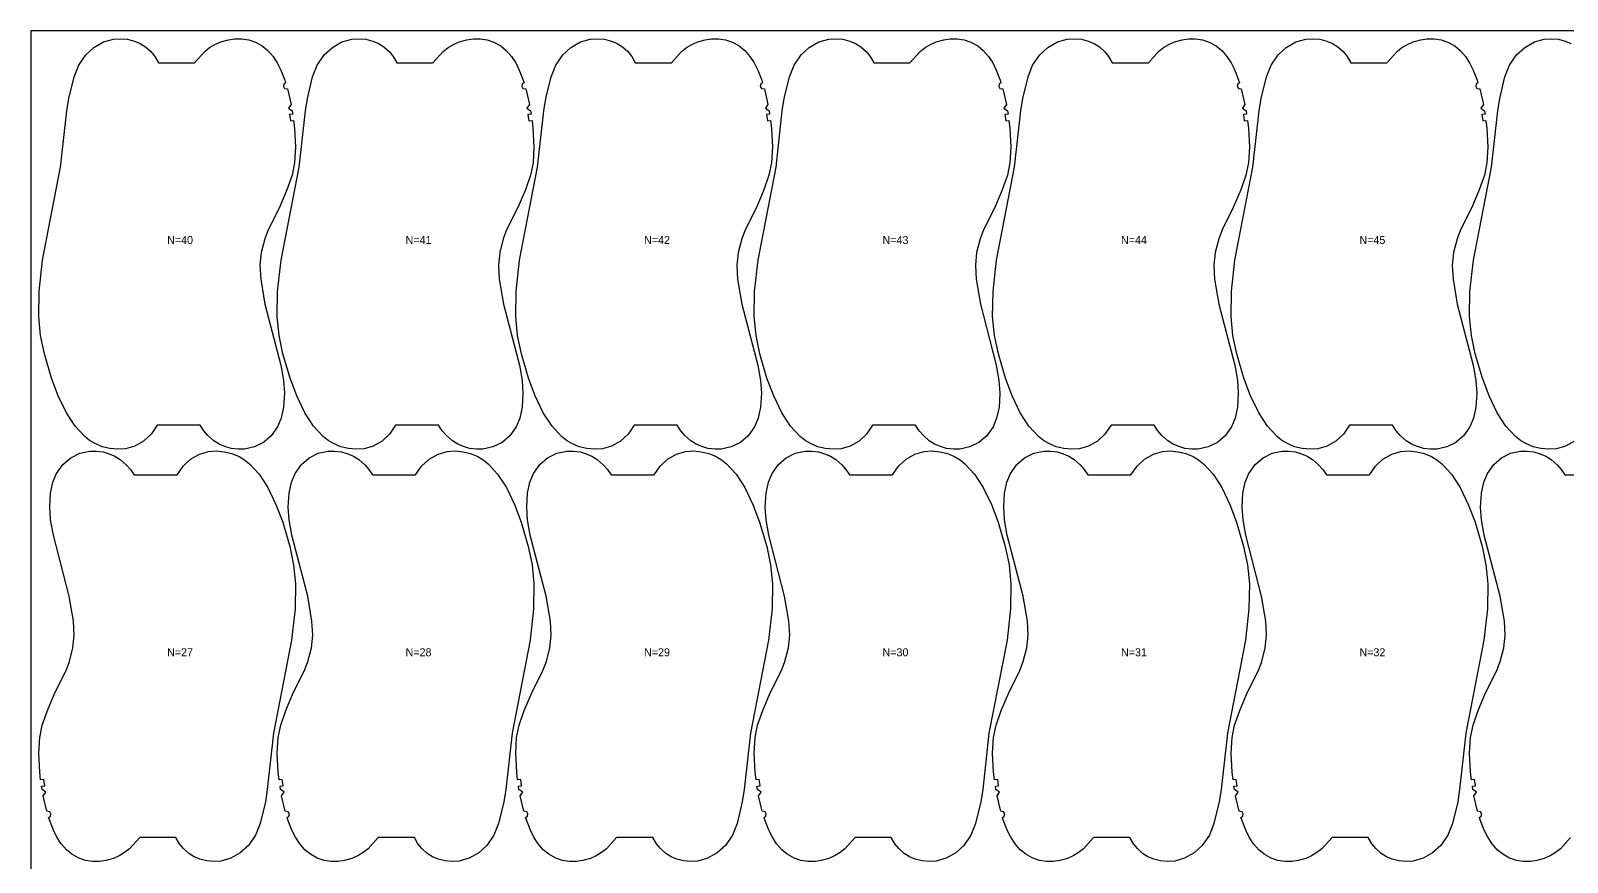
# Model space of a CAD drawing. Header units: inches. Extents: x 0 to 1970, y 0 to 1070.
# Drawn here: x 0 to 960, y 550 to 1070 of the extents above; entities that cross this region are included whole.
import ezdxf

# ---------------------------------------------------------------- set-up
doc = ezdxf.new("R2010")
doc.units = ezdxf.units.IN

msp = doc.modelspace()

# ---------------------------------------------------------------- linework, layer by layer
at = {"layer": '1'}
for points in [[(0, 0), (1970, 0), (1970, 1070), (0, 1070), (0, 0)], [(159.1937, 1037.4233), (158.075, 1036.5632), (157.8026, 1035.1785), (158.5121, 1033.9587), (160.3239, 1033.5863), (162.6071, 1023.8532), (161.006, 1021.5343), (163.3132, 1019.9162), (163.6245, 1017.9406), (161.6469, 1017.6418), (162.196, 1013.7209), (164.1793, 1013.9793), (164.7582, 1009.1171), (165.3841, 997.3171), (164.7937, 987.4882), (163.2087, 979.7757), (159.9876, 970.4661), (155.333, 959.6007), (148.3236, 945.4828), (146.2084, 939.9649), (143.9923, 931.3856), (143.1698, 923.5542), (143.65, 914.7079), (146.3225, 899.1772), (156.2584, 861.043), (157.9345, 851.3369), (158.4655, 843.4773), (157.9503, 834.6298), (156.4812, 827.9018), (154.2079, 822.4555), (150.2673, 816.8149), (145.4286, 812.6449), (139.7046, 809.8136), (133.459, 808.4709), (129.5216, 808.3917), (125.1272, 808.9618), (121.3422, 810.0451), (117.7547, 811.6627), (114.424, 813.7661), (110.6935, 816.9767), (108.1034, 819.9436), (105.8147, 823.3559), (78.9625, 823.3559), (75.18, 817.831), (70.5151, 813.475), (64.9344, 810.357), (59.2638, 808.7361), (54.3591, 808.3559), (49.4577, 808.7987), (44.6838, 810.0004), (40.1453, 811.9132), (36.7791, 813.9486), (33.6985, 816.3979), (27.6918, 822.909), (22.2638, 831.1181), (17.2128, 841.8073), (13.0174, 852.8529), (8.5979, 867.9811), (6.1816, 879.5518), (5, 891.3073), (5.2669, 907.064), (7.4126, 926.6455), (18.6925, 984.6675), (22.6029, 1019.9204), (23.8369, 1027.7037), (27.1253, 1041.0961), (29.995, 1048.4223), (34.4005, 1054.9364), (39.4725, 1059.5897), (45.4724, 1062.9556), (51.6298, 1064.6607), (56.0479, 1065), (60.4609, 1064.6334), (64.7531, 1063.5422), (68.3625, 1061.9714), (71.6838, 1059.8579), (74.9821, 1056.9031), (77.4588, 1053.8423), (79.7164, 1050), (102.3061, 1050), (108.65, 1056.9579), (111.7306, 1059.4073), (115.0968, 1061.4427), (118.7046, 1063.0291), (123.441, 1064.3757), (127.3414, 1064.9177), (131.7721, 1064.9172), (136.1433, 1064.2213), (140.34, 1062.8075), (144.6593, 1060.4464), (148.1128, 1057.6753), (151.3498, 1053.9781), (154.0121, 1049.83), (156.2174, 1045.4274), (158.6886, 1038.9879), (159.1937, 1037.4233)], [(308.1467, 1037.4233), (307.028, 1036.5632), (306.7556, 1035.1785), (307.4651, 1033.9587), (309.2769, 1033.5863), (311.5601, 1023.8532), (309.959, 1021.5343), (312.2662, 1019.9162), (312.5775, 1017.9406), (310.5999, 1017.6418), (311.149, 1013.7209), (313.1323, 1013.9793), (313.7112, 1009.1171), (314.3371, 997.3171), (313.7467, 987.4882), (312.1617, 979.7757), (308.9406, 970.4661), (304.286, 959.6007), (297.2766, 945.4828), (295.1614, 939.9649), (292.9453, 931.3856), (292.1228, 923.5542), (292.603, 914.7079), (295.2755, 899.1772), (305.2114, 861.043), (306.8875, 851.3369), (307.4185, 843.4773), (306.9033, 834.6298), (305.4342, 827.9018), (303.1609, 822.4555), (299.2203, 816.8149), (294.3816, 812.6449), (288.6576, 809.8136), (282.412, 808.4709), (278.4746, 808.3917), (274.0802, 808.9618), (270.2952, 810.0451), (266.7077, 811.6627), (263.377, 813.7661), (259.6465, 816.9767), (257.0564, 819.9436), (254.7677, 823.3559), (227.9155, 823.3559), (224.133, 817.831), (219.4681, 813.475), (213.8874, 810.357), (208.2168, 808.7361), (203.3121, 808.3559), (198.4107, 808.7987), (193.6368, 810.0004), (189.0983, 811.9132), (185.7321, 813.9486), (182.6515, 816.3979), (176.6448, 822.909), (171.2168, 831.1181), (166.1658, 841.8073), (161.9704, 852.8529), (157.5509, 867.9811), (155.1346, 879.5518), (153.953, 891.3073), (154.2199, 907.064), (156.3656, 926.6455), (167.6455, 984.6675), (171.5559, 1019.9204), (172.7899, 1027.7037), (176.0783, 1041.0961), (178.948, 1048.4223), (183.3535, 1054.9364), (188.4255, 1059.5897), (194.4254, 1062.9556), (200.5828, 1064.6607), (205.0009, 1065), (209.4139, 1064.6334), (213.7061, 1063.5422), (217.3155, 1061.9714), (220.6368, 1059.8579), (223.9351, 1056.9031), (226.4118, 1053.8423), (228.6694, 1050), (251.2591, 1050), (257.603, 1056.9579), (260.6836, 1059.4073), (264.0498, 1061.4427), (267.6576, 1063.0291), (272.394, 1064.3757), (276.2944, 1064.9177), (280.7251, 1064.9172), (285.0963, 1064.2213), (289.293, 1062.8075), (293.6123, 1060.4464), (297.0658, 1057.6753), (300.3028, 1053.9781), (302.9651, 1049.83), (305.1704, 1045.4274), (307.6416, 1038.9879), (308.1467, 1037.4233)], [(457.0997, 1037.4233), (455.981, 1036.5632), (455.7086, 1035.1785), (456.4181, 1033.9587), (458.2299, 1033.5863), (460.5131, 1023.8532), (458.912, 1021.5343), (461.2192, 1019.9162), (461.5305, 1017.9406), (459.5529, 1017.6418), (460.102, 1013.7209), (462.0853, 1013.9793), (462.6642, 1009.1171), (463.2901, 997.3171), (462.6997, 987.4882), (461.1147, 979.7757), (457.8936, 970.4661), (453.239, 959.6007), (446.2296, 945.4828), (444.1144, 939.9649), (441.8983, 931.3856), (441.0758, 923.5542), (441.556, 914.7079), (444.2285, 899.1772), (454.1644, 861.043), (455.8405, 851.3369), (456.3715, 843.4773), (455.8563, 834.6298), (454.3872, 827.9018), (452.1139, 822.4555), (448.1733, 816.8149), (443.3346, 812.6449), (437.6106, 809.8136), (431.365, 808.4709), (427.4276, 808.3917), (423.0332, 808.9618), (419.2482, 810.0451), (415.6607, 811.6627), (412.33, 813.7661), (408.5995, 816.9767), (406.0094, 819.9436), (403.7207, 823.3559), (376.8685, 823.3559), (373.086, 817.831), (368.4211, 813.475), (362.8404, 810.357), (357.1698, 808.7361), (352.2651, 808.3559), (347.3637, 808.7987), (342.5898, 810.0004), (338.0513, 811.9132), (334.6851, 813.9486), (331.6045, 816.3979), (325.5978, 822.909), (320.1698, 831.1181), (315.1188, 841.8073), (310.9234, 852.8529), (306.5039, 867.9811), (304.0876, 879.5518), (302.906, 891.3073), (303.1729, 907.064), (305.3186, 926.6455), (316.5985, 984.6675), (320.5089, 1019.9204), (321.7429, 1027.7037), (325.0313, 1041.0961), (327.901, 1048.4223), (332.3065, 1054.9364), (337.3785, 1059.5897), (343.3784, 1062.9556), (349.5358, 1064.6607), (353.9539, 1065), (358.3669, 1064.6334), (362.6591, 1063.5422), (366.2685, 1061.9714), (369.5898, 1059.8579), (372.8881, 1056.9031), (375.3648, 1053.8423), (377.6224, 1050), (400.2121, 1050), (406.556, 1056.9579), (409.6366, 1059.4073), (413.0028, 1061.4427), (416.6106, 1063.0291), (421.347, 1064.3757), (425.2474, 1064.9177), (429.6781, 1064.9172), (434.0493, 1064.2213), (438.246, 1062.8075), (442.5653, 1060.4464), (446.0188, 1057.6753), (449.2558, 1053.9781), (451.9181, 1049.83), (454.1234, 1045.4274), (456.5946, 1038.9879), (457.0997, 1037.4233)], [(606.0527, 1037.4233), (604.934, 1036.5632), (604.6616, 1035.1785), (605.3711, 1033.9587), (607.1829, 1033.5863), (609.4661, 1023.8532), (607.865, 1021.5343), (610.1722, 1019.9162), (610.4835, 1017.9406), (608.5059, 1017.6418), (609.055, 1013.7209), (611.0383, 1013.9793), (611.6172, 1009.1171), (612.2431, 997.3171), (611.6527, 987.4882), (610.0677, 979.7757), (606.8466, 970.4661), (602.192, 959.6007), (595.1826, 945.4828), (593.0674, 939.9649), (590.8513, 931.3856), (590.0288, 923.5542), (590.509, 914.7079), (593.1815, 899.1772), (603.1174, 861.043), (604.7935, 851.3369), (605.3245, 843.4773), (604.8093, 834.6298), (603.3402, 827.9018), (601.0669, 822.4555), (597.1263, 816.8149), (592.2876, 812.6449), (586.5636, 809.8136), (580.318, 808.4709), (576.3806, 808.3917), (571.9862, 808.9618), (568.2012, 810.0451), (564.6137, 811.6627), (561.283, 813.7661), (557.5525, 816.9767), (554.9624, 819.9436), (552.6737, 823.3559), (525.8215, 823.3559), (522.039, 817.831), (517.3741, 813.475), (511.7934, 810.357), (506.1228, 808.7361), (501.2181, 808.3559), (496.3167, 808.7987), (491.5428, 810.0004), (487.0043, 811.9132), (483.6381, 813.9486), (480.5575, 816.3979), (474.5508, 822.909), (469.1228, 831.1181), (464.0718, 841.8073), (459.8764, 852.8529), (455.4569, 867.9811), (453.0406, 879.5518), (451.859, 891.3073), (452.1259, 907.064), (454.2716, 926.6455), (465.5515, 984.6675), (469.4619, 1019.9204), (470.6959, 1027.7037), (473.9843, 1041.0961), (476.854, 1048.4223), (481.2595, 1054.9364), (486.3315, 1059.5897), (492.3314, 1062.9556), (498.4888, 1064.6607), (502.9069, 1065), (507.3199, 1064.6334), (511.6121, 1063.5422), (515.2215, 1061.9714), (518.5428, 1059.8579), (521.8411, 1056.9031), (524.3178, 1053.8423), (526.5754, 1050), (549.1651, 1050), (555.509, 1056.9579), (558.5896, 1059.4073), (561.9558, 1061.4427), (565.5636, 1063.0291), (570.3, 1064.3757), (574.2004, 1064.9177), (578.6311, 1064.9172), (583.0023, 1064.2213), (587.199, 1062.8075), (591.5183, 1060.4464), (594.9718, 1057.6753), (598.2088, 1053.9781), (600.8711, 1049.83), (603.0764, 1045.4274), (605.5476, 1038.9879), (606.0527, 1037.4233)], [(755.0057, 1037.4233), (753.887, 1036.5632), (753.6146, 1035.1785), (754.3241, 1033.9587), (756.1359, 1033.5863), (758.4191, 1023.8532), (756.818, 1021.5343), (759.1252, 1019.9162), (759.4365, 1017.9406), (757.4589, 1017.6418), (758.008, 1013.7209), (759.9913, 1013.9793), (760.5702, 1009.1171), (761.1961, 997.3171), (760.6057, 987.4882), (759.0207, 979.7757), (755.7996, 970.4661), (751.145, 959.6007), (744.1356, 945.4828), (742.0204, 939.9649), (739.8043, 931.3856), (738.9818, 923.5542), (739.462, 914.7079), (742.1345, 899.1772), (752.0704, 861.043), (753.7465, 851.3369), (754.2775, 843.4773), (753.7623, 834.6298), (752.2932, 827.9018), (750.0199, 822.4555), (746.0793, 816.8149), (741.2406, 812.6449), (735.5166, 809.8136), (729.271, 808.4709), (725.3336, 808.3917), (720.9392, 808.9618), (717.1542, 810.0451), (713.5667, 811.6627), (710.236, 813.7661), (706.5055, 816.9767), (703.9154, 819.9436), (701.6267, 823.3559), (674.7745, 823.3559), (670.992, 817.831), (666.3271, 813.475), (660.7464, 810.357), (655.0758, 808.7361), (650.1711, 808.3559), (645.2697, 808.7987), (640.4958, 810.0004), (635.9573, 811.9132), (632.5911, 813.9486), (629.5105, 816.3979), (623.5038, 822.909), (618.0758, 831.1181), (613.0248, 841.8073), (608.8294, 852.8529), (604.4099, 867.9811), (601.9936, 879.5518), (600.812, 891.3073), (601.0789, 907.064), (603.2246, 926.6455), (614.5045, 984.6675), (618.4149, 1019.9204), (619.6489, 1027.7037), (622.9373, 1041.0961), (625.807, 1048.4223), (630.2125, 1054.9364), (635.2845, 1059.5897), (641.2844, 1062.9556), (647.4418, 1064.6607), (651.8599, 1065), (656.2729, 1064.6334), (660.5651, 1063.5422), (664.1745, 1061.9714), (667.4958, 1059.8579), (670.7941, 1056.9031), (673.2708, 1053.8423), (675.5284, 1050), (698.1181, 1050), (704.462, 1056.9579), (707.5426, 1059.4073), (710.9088, 1061.4427), (714.5166, 1063.0291), (719.253, 1064.3757), (723.1534, 1064.9177), (727.5841, 1064.9172), (731.9553, 1064.2213), (736.152, 1062.8075), (740.4713, 1060.4464), (743.9248, 1057.6753), (747.1618, 1053.9781), (749.8241, 1049.83), (752.0294, 1045.4274), (754.5006, 1038.9879), (755.0057, 1037.4233)], [(903.9587, 1037.4233), (902.84, 1036.5632), (902.5676, 1035.1785), (903.2771, 1033.9587), (905.0889, 1033.5863), (907.3721, 1023.8532), (905.771, 1021.5343), (908.0782, 1019.9162), (908.3895, 1017.9406), (906.4119, 1017.6418), (906.961, 1013.7209), (908.9443, 1013.9793), (909.5232, 1009.1171), (910.1491, 997.3171), (909.5587, 987.4882), (907.9737, 979.7757), (904.7526, 970.4661), (900.098, 959.6007), (893.0886, 945.4828), (890.9734, 939.9649), (888.7573, 931.3856), (887.9348, 923.5542), (888.415, 914.7079), (891.0875, 899.1772), (901.0234, 861.043), (902.6995, 851.3369), (903.2305, 843.4773), (902.7153, 834.6298), (901.2462, 827.9018), (898.9729, 822.4555), (895.0323, 816.8149), (890.1936, 812.6449), (884.4696, 809.8136), (878.224, 808.4709), (874.2866, 808.3917), (869.8922, 808.9618), (866.1072, 810.0451), (862.5197, 811.6627), (859.189, 813.7661), (855.4585, 816.9767), (852.8684, 819.9436), (850.5797, 823.3559), (823.7275, 823.3559), (819.945, 817.831), (815.2801, 813.475), (809.6994, 810.357), (804.0288, 808.7361), (799.1241, 808.3559), (794.2227, 808.7987), (789.4488, 810.0004), (784.9103, 811.9132), (781.5441, 813.9486), (778.4635, 816.3979), (772.4568, 822.909), (767.0288, 831.1181), (761.9778, 841.8073), (757.7824, 852.8529), (753.3629, 867.9811), (750.9466, 879.5518), (749.765, 891.3073), (750.0319, 907.064), (752.1776, 926.6455), (763.4575, 984.6675), (767.3679, 1019.9204), (768.6019, 1027.7037), (771.8903, 1041.0961), (774.76, 1048.4223), (779.1655, 1054.9364), (784.2375, 1059.5897), (790.2374, 1062.9556), (796.3948, 1064.6607), (800.8129, 1065), (805.2259, 1064.6334), (809.5181, 1063.5422), (813.1275, 1061.9714), (816.4488, 1059.8579), (819.7471, 1056.9031), (822.2238, 1053.8423), (824.4814, 1050), (847.0711, 1050), (853.415, 1056.9579), (856.4956, 1059.4073), (859.8618, 1061.4427), (863.4696, 1063.0291), (868.206, 1064.3757), (872.1064, 1064.9177), (876.5371, 1064.9172), (880.9083, 1064.2213), (885.105, 1062.8075), (889.4243, 1060.4464), (892.8778, 1057.6753), (896.1148, 1053.9781), (898.7771, 1049.83), (900.9824, 1045.4274), (903.4536, 1038.9879), (903.9587, 1037.4233)], [(11.1904, 578.2646), (12.3091, 579.1247), (12.5815, 580.5094), (11.872, 581.7292), (10.0602, 582.1016), (7.777, 591.8347), (9.3781, 594.1536), (7.0709, 595.7717), (6.7596, 597.7473), (8.7372, 598.0461), (8.1881, 601.967), (6.2048, 601.7086), (5.6259, 606.5708), (5, 618.3708), (5.5904, 628.1997), (7.1754, 635.9122), (10.3965, 645.2218), (15.0511, 656.0872), (22.0605, 670.2051), (24.1757, 675.723), (26.3918, 684.3023), (27.2143, 692.1337), (26.7341, 700.98), (24.0616, 716.5107), (14.1257, 754.6449), (12.4496, 764.351), (11.9186, 772.2106), (12.4338, 781.0581), (13.9029, 787.7861), (16.1762, 793.2324), (20.1168, 798.873), (24.9555, 803.043), (30.6795, 805.8743), (36.9251, 807.217), (40.8625, 807.2962), (45.2569, 806.7261), (49.0419, 805.6428), (52.6294, 804.0252), (55.9601, 801.9218), (59.6906, 798.7112), (62.2807, 795.7443), (64.5694, 792.332), (91.4216, 792.332), (95.2041, 797.8569), (99.869, 802.2129), (105.4497, 805.3309), (111.1203, 806.9518), (116.025, 807.332), (120.9264, 806.8892), (125.7003, 805.6875), (130.2388, 803.7747), (133.605, 801.7393), (136.6856, 799.29), (142.6923, 792.7789), (148.1203, 784.5698), (153.1713, 773.8806), (157.3667, 762.835), (161.7862, 747.7068), (164.2025, 736.1361), (165.3841, 724.3806), (165.1172, 708.6239), (162.9715, 689.0424), (151.6916, 631.0204), (147.7812, 595.7675), (146.5472, 587.9842), (143.2588, 574.5918), (140.3891, 567.2656), (135.9836, 560.7515), (130.9116, 556.0982), (124.9117, 552.7323), (118.7543, 551.0272), (114.3362, 550.6879), (109.9232, 551.0545), (105.631, 552.1457), (102.0216, 553.7165), (98.7003, 555.83), (95.402, 558.7848), (92.9253, 561.8456), (90.6677, 565.6879), (68.078, 565.6879), (61.7341, 558.73), (58.6535, 556.2806), (55.2873, 554.2452), (51.6795, 552.6588), (46.9431, 551.3122), (43.0427, 550.7702), (38.612, 550.7707), (34.2408, 551.4666), (30.0441, 552.8804), (25.7248, 555.2415), (22.2713, 558.0126), (19.0343, 561.7098), (16.372, 565.8579), (14.1667, 570.2605), (11.6955, 576.7), (11.1904, 578.2646)], [(160.1434, 578.2646), (161.2621, 579.1247), (161.5345, 580.5094), (160.825, 581.7292), (159.0132, 582.1016), (156.73, 591.8347), (158.3311, 594.1536), (156.0239, 595.7717), (155.7126, 597.7473), (157.6902, 598.0461), (157.1411, 601.967), (155.1578, 601.7086), (154.5789, 606.5708), (153.953, 618.3708), (154.5434, 628.1997), (156.1284, 635.9122), (159.3495, 645.2218), (164.0041, 656.0872), (171.0135, 670.2051), (173.1287, 675.723), (175.3448, 684.3023), (176.1673, 692.1337), (175.6871, 700.98), (173.0146, 716.5107), (163.0787, 754.6449), (161.4026, 764.351), (160.8716, 772.2106), (161.3868, 781.0581), (162.8559, 787.7861), (165.1292, 793.2324), (169.0698, 798.873), (173.9085, 803.043), (179.6325, 805.8743), (185.8781, 807.217), (189.8155, 807.2962), (194.2099, 806.7261), (197.9949, 805.6428), (201.5824, 804.0252), (204.9131, 801.9218), (208.6436, 798.7112), (211.2337, 795.7443), (213.5224, 792.332), (240.3746, 792.332), (244.1571, 797.8569), (248.822, 802.2129), (254.4027, 805.3309), (260.0733, 806.9518), (264.978, 807.332), (269.8794, 806.8892), (274.6533, 805.6875), (279.1918, 803.7747), (282.558, 801.7393), (285.6386, 799.29), (291.6453, 792.7789), (297.0733, 784.5698), (302.1243, 773.8806), (306.3197, 762.835), (310.7392, 747.7068), (313.1555, 736.1361), (314.3371, 724.3806), (314.0702, 708.6239), (311.9245, 689.0424), (300.6446, 631.0204), (296.7342, 595.7675), (295.5002, 587.9842), (292.2118, 574.5918), (289.3421, 567.2656), (284.9366, 560.7515), (279.8646, 556.0982), (273.8647, 552.7323), (267.7073, 551.0272), (263.2892, 550.6879), (258.8762, 551.0545), (254.584, 552.1457), (250.9746, 553.7165), (247.6533, 555.83), (244.355, 558.7848), (241.8783, 561.8456), (239.6207, 565.6879), (217.031, 565.6879), (210.6871, 558.73), (207.6065, 556.2806), (204.2403, 554.2452), (200.6325, 552.6588), (195.8961, 551.3122), (191.9957, 550.7702), (187.565, 550.7707), (183.1938, 551.4666), (178.9971, 552.8804), (174.6778, 555.2415), (171.2243, 558.0126), (167.9873, 561.7098), (165.325, 565.8579), (163.1197, 570.2605), (160.6485, 576.7), (160.1434, 578.2646)], [(309.0964, 578.2646), (310.2151, 579.1247), (310.4875, 580.5094), (309.778, 581.7292), (307.9662, 582.1016), (305.683, 591.8347), (307.2841, 594.1536), (304.9769, 595.7717), (304.6656, 597.7473), (306.6432, 598.0461), (306.0941, 601.967), (304.1108, 601.7086), (303.5319, 606.5708), (302.906, 618.3708), (303.4964, 628.1997), (305.0814, 635.9122), (308.3025, 645.2218), (312.9571, 656.0872), (319.9665, 670.2051), (322.0817, 675.723), (324.2978, 684.3023), (325.1203, 692.1337), (324.6401, 700.98), (321.9676, 716.5107), (312.0317, 754.6449), (310.3556, 764.351), (309.8246, 772.2106), (310.3398, 781.0581), (311.8089, 787.7861), (314.0822, 793.2324), (318.0228, 798.873), (322.8615, 803.043), (328.5855, 805.8743), (334.8311, 807.217), (338.7685, 807.2962), (343.1629, 806.7261), (346.9479, 805.6428), (350.5354, 804.0252), (353.8661, 801.9218), (357.5966, 798.7112), (360.1867, 795.7443), (362.4754, 792.332), (389.3276, 792.332), (393.1101, 797.8569), (397.775, 802.2129), (403.3557, 805.3309), (409.0263, 806.9518), (413.931, 807.332), (418.8324, 806.8892), (423.6063, 805.6875), (428.1448, 803.7747), (431.511, 801.7393), (434.5916, 799.29), (440.5983, 792.7789), (446.0263, 784.5698), (451.0773, 773.8806), (455.2727, 762.835), (459.6922, 747.7068), (462.1085, 736.1361), (463.2901, 724.3806), (463.0232, 708.6239), (460.8775, 689.0424), (449.5976, 631.0204), (445.6872, 595.7675), (444.4532, 587.9842), (441.1648, 574.5918), (438.2951, 567.2656), (433.8896, 560.7515), (428.8176, 556.0982), (422.8177, 552.7323), (416.6603, 551.0272), (412.2422, 550.6879), (407.8292, 551.0545), (403.537, 552.1457), (399.9276, 553.7165), (396.6063, 555.83), (393.308, 558.7848), (390.8313, 561.8456), (388.5737, 565.6879), (365.984, 565.6879), (359.6401, 558.73), (356.5595, 556.2806), (353.1933, 554.2452), (349.5855, 552.6588), (344.8491, 551.3122), (340.9487, 550.7702), (336.518, 550.7707), (332.1468, 551.4666), (327.9501, 552.8804), (323.6308, 555.2415), (320.1773, 558.0126), (316.9403, 561.7098), (314.278, 565.8579), (312.0727, 570.2605), (309.6015, 576.7), (309.0964, 578.2646)], [(458.0494, 578.2646), (459.1681, 579.1247), (459.4405, 580.5094), (458.731, 581.7292), (456.9192, 582.1016), (454.636, 591.8347), (456.2371, 594.1536), (453.9299, 595.7717), (453.6186, 597.7473), (455.5962, 598.0461), (455.0471, 601.967), (453.0638, 601.7086), (452.4849, 606.5708), (451.859, 618.3708), (452.4494, 628.1997), (454.0344, 635.9122), (457.2555, 645.2218), (461.9101, 656.0872), (468.9195, 670.2051), (471.0347, 675.723), (473.2508, 684.3023), (474.0733, 692.1337), (473.5931, 700.98), (470.9206, 716.5107), (460.9847, 754.6449), (459.3086, 764.351), (458.7776, 772.2106), (459.2928, 781.0581), (460.7619, 787.7861), (463.0352, 793.2324), (466.9758, 798.873), (471.8145, 803.043), (477.5385, 805.8743), (483.7841, 807.217), (487.7215, 807.2962), (492.1159, 806.7261), (495.9009, 805.6428), (499.4884, 804.0252), (502.8191, 801.9218), (506.5496, 798.7112), (509.1397, 795.7443), (511.4284, 792.332), (538.2806, 792.332), (542.0631, 797.8569), (546.728, 802.2129), (552.3087, 805.3309), (557.9793, 806.9518), (562.884, 807.332), (567.7854, 806.8892), (572.5593, 805.6875), (577.0978, 803.7747), (580.464, 801.7393), (583.5446, 799.29), (589.5513, 792.7789), (594.9793, 784.5698), (600.0303, 773.8806), (604.2257, 762.835), (608.6452, 747.7068), (611.0615, 736.1361), (612.2431, 724.3806), (611.9762, 708.6239), (609.8305, 689.0424), (598.5506, 631.0204), (594.6402, 595.7675), (593.4062, 587.9842), (590.1178, 574.5918), (587.2481, 567.2656), (582.8426, 560.7515), (577.7706, 556.0982), (571.7707, 552.7323), (565.6133, 551.0272), (561.1952, 550.6879), (556.7822, 551.0545), (552.49, 552.1457), (548.8806, 553.7165), (545.5593, 555.83), (542.261, 558.7848), (539.7843, 561.8456), (537.5267, 565.6879), (514.937, 565.6879), (508.5931, 558.73), (505.5125, 556.2806), (502.1463, 554.2452), (498.5385, 552.6588), (493.8021, 551.3122), (489.9017, 550.7702), (485.471, 550.7707), (481.0998, 551.4666), (476.9031, 552.8804), (472.5838, 555.2415), (469.1303, 558.0126), (465.8933, 561.7098), (463.231, 565.8579), (461.0257, 570.2605), (458.5545, 576.7), (458.0494, 578.2646)], [(607.0024, 578.2646), (608.1211, 579.1247), (608.3935, 580.5094), (607.684, 581.7292), (605.8722, 582.1016), (603.589, 591.8347), (605.1901, 594.1536), (602.8829, 595.7717), (602.5716, 597.7473), (604.5492, 598.0461), (604.0001, 601.967), (602.0168, 601.7086), (601.4379, 606.5708), (600.812, 618.3708), (601.4024, 628.1997), (602.9874, 635.9122), (606.2085, 645.2218), (610.8631, 656.0872), (617.8725, 670.2051), (619.9877, 675.723), (622.2038, 684.3023), (623.0263, 692.1337), (622.5461, 700.98), (619.8736, 716.5107), (609.9377, 754.6449), (608.2616, 764.351), (607.7306, 772.2106), (608.2458, 781.0581), (609.7149, 787.7861), (611.9882, 793.2324), (615.9288, 798.873), (620.7675, 803.043), (626.4915, 805.8743), (632.7371, 807.217), (636.6745, 807.2962), (641.0689, 806.7261), (644.8539, 805.6428), (648.4414, 804.0252), (651.7721, 801.9218), (655.5026, 798.7112), (658.0927, 795.7443), (660.3814, 792.332), (687.2336, 792.332), (691.0161, 797.8569), (695.681, 802.2129), (701.2617, 805.3309), (706.9323, 806.9518), (711.837, 807.332), (716.7384, 806.8892), (721.5123, 805.6875), (726.0508, 803.7747), (729.417, 801.7393), (732.4976, 799.29), (738.5043, 792.7789), (743.9323, 784.5698), (748.9833, 773.8806), (753.1787, 762.835), (757.5982, 747.7068), (760.0145, 736.1361), (761.1961, 724.3806), (760.9292, 708.6239), (758.7835, 689.0424), (747.5036, 631.0204), (743.5932, 595.7675), (742.3592, 587.9842), (739.0708, 574.5918), (736.2011, 567.2656), (731.7956, 560.7515), (726.7236, 556.0982), (720.7237, 552.7323), (714.5663, 551.0272), (710.1482, 550.6879), (705.7352, 551.0545), (701.443, 552.1457), (697.8336, 553.7165), (694.5123, 555.83), (691.214, 558.7848), (688.7373, 561.8456), (686.4797, 565.6879), (663.89, 565.6879), (657.5461, 558.73), (654.4655, 556.2806), (651.0993, 554.2452), (647.4915, 552.6588), (642.7551, 551.3122), (638.8547, 550.7702), (634.424, 550.7707), (630.0528, 551.4666), (625.8561, 552.8804), (621.5368, 555.2415), (618.0833, 558.0126), (614.8463, 561.7098), (612.184, 565.8579), (609.9787, 570.2605), (607.5075, 576.7), (607.0024, 578.2646)], [(755.9554, 578.2646), (757.0741, 579.1247), (757.3465, 580.5094), (756.637, 581.7292), (754.8252, 582.1016), (752.542, 591.8347), (754.1431, 594.1536), (751.8359, 595.7717), (751.5246, 597.7473), (753.5022, 598.0461), (752.9531, 601.967), (750.9698, 601.7086), (750.3909, 606.5708), (749.765, 618.3708), (750.3554, 628.1997), (751.9404, 635.9122), (755.1615, 645.2218), (759.8161, 656.0872), (766.8255, 670.2051), (768.9407, 675.723), (771.1568, 684.3023), (771.9793, 692.1337), (771.4991, 700.98), (768.8266, 716.5107), (758.8907, 754.6449), (757.2146, 764.351), (756.6836, 772.2106), (757.1988, 781.0581), (758.6679, 787.7861), (760.9412, 793.2324), (764.8818, 798.873), (769.7205, 803.043), (775.4445, 805.8743), (781.6901, 807.217), (785.6275, 807.2962), (790.0219, 806.7261), (793.8069, 805.6428), (797.3944, 804.0252), (800.7251, 801.9218), (804.4556, 798.7112), (807.0457, 795.7443), (809.3344, 792.332), (836.1866, 792.332), (839.9691, 797.8569), (844.634, 802.2129), (850.2147, 805.3309), (855.8853, 806.9518), (860.79, 807.332), (865.6914, 806.8892), (870.4653, 805.6875), (875.0038, 803.7747), (878.37, 801.7393), (881.4506, 799.29), (887.4573, 792.7789), (892.8853, 784.5698), (897.9363, 773.8806), (902.1317, 762.835), (906.5512, 747.7068), (908.9675, 736.1361), (910.1491, 724.3806), (909.8822, 708.6239), (907.7365, 689.0424), (896.4566, 631.0204), (892.5462, 595.7675), (891.3122, 587.9842), (888.0238, 574.5918), (885.1541, 567.2656), (880.7486, 560.7515), (875.6766, 556.0982), (869.6767, 552.7323), (863.5193, 551.0272), (859.1012, 550.6879), (854.6882, 551.0545), (850.396, 552.1457), (846.7866, 553.7165), (843.4653, 555.83), (840.167, 558.7848), (837.6903, 561.8456), (835.4327, 565.6879), (812.843, 565.6879), (806.4991, 558.73), (803.4185, 556.2806), (800.0523, 554.2452), (796.4445, 552.6588), (791.7081, 551.3122), (787.8077, 550.7702), (783.377, 550.7707), (779.0058, 551.4666), (774.8091, 552.8804), (770.4898, 555.2415), (767.0363, 558.0126), (763.7993, 561.7098), (761.137, 565.8579), (758.9317, 570.2605), (756.4605, 576.7), (755.9554, 578.2646)]]:
    msp.add_lwpolyline(points, close=True, dxfattribs=at)
for points in [[(964.2331, 813.475), (958.6524, 810.357), (952.9818, 808.7361), (948.0771, 808.3559), (943.1757, 808.7987), (938.4018, 810.0004), (933.8633, 811.9132), (930.4971, 813.9486), (927.4165, 816.3979), (921.4098, 822.909), (915.9818, 831.1181), (910.9308, 841.8073), (906.7354, 852.8529), (902.3159, 867.9811), (899.8996, 879.5518), (898.718, 891.3073), (898.9849, 907.064), (901.1306, 926.6455), (912.4105, 984.6675), (916.3209, 1019.9204), (917.5549, 1027.7037), (920.8433, 1041.0961), (923.713, 1048.4223), (928.1185, 1054.9364), (933.1905, 1059.5897), (939.1904, 1062.9556), (945.3478, 1064.6607), (949.7659, 1065), (954.1789, 1064.6334), (958.4711, 1063.5422), (962.0805, 1061.9714)], [(961.796, 565.6879), (955.4521, 558.73), (952.3715, 556.2806), (949.0053, 554.2452), (945.3975, 552.6588), (940.6611, 551.3122), (936.7607, 550.7702), (932.33, 550.7707), (927.9588, 551.4666), (923.7621, 552.8804), (919.4428, 555.2415), (915.9893, 558.0126), (912.7523, 561.7098), (910.09, 565.8579), (907.8847, 570.2605), (905.4135, 576.7), (904.9084, 578.2646), (904.9084, 578.2646), (906.0271, 579.1247), (906.2995, 580.5094), (905.59, 581.7292), (903.7782, 582.1016), (901.495, 591.8347), (903.0961, 594.1536), (900.7889, 595.7717), (900.4776, 597.7473), (902.4552, 598.0461), (901.9061, 601.967), (899.9228, 601.7086), (899.3439, 606.5708), (898.718, 618.3708), (899.3084, 628.1997), (900.8934, 635.9122), (904.1145, 645.2218), (908.7691, 656.0872), (915.7785, 670.2051), (917.8937, 675.723), (920.1098, 684.3023), (920.9323, 692.1337), (920.4521, 700.98), (917.7796, 716.5107), (907.8437, 754.6449), (906.1676, 764.351), (905.6366, 772.2106), (906.1518, 781.0581), (907.6209, 787.7861), (909.8942, 793.2324), (913.8348, 798.873), (918.6735, 803.043), (924.3975, 805.8743), (930.6431, 807.217), (934.5805, 807.2962), (938.9749, 806.7261), (942.7599, 805.6428), (946.3474, 804.0252), (949.6781, 801.9218), (953.4086, 798.7112), (955.9987, 795.7443), (958.2874, 792.332), (985.1396, 792.332)]]:
    msp.add_lwpolyline(points, dxfattribs=at)

# ---------------------------------------------------------------- texts
for s, p in [('N=40', (85.192, 936.678)), ('N=41', (234.145, 936.678)), ('N=42', (383.0981, 936.678)), ('N=43', (532.0511, 936.678)), ('N=44', (681.0041, 936.678)), ('N=45', (829.957, 936.678)), ('N=27', (85.192, 679.01)), ('N=28', (234.145, 679.01)), ('N=29', (383.0981, 679.01)), ('N=30', (532.0511, 679.01)), ('N=31', (681.0041, 679.01)), ('N=32', (829.957, 679.01))]:
    msp.add_text(s, height=5, dxfattribs=at).set_placement(p)

doc.saveas('drawing.dxf')
